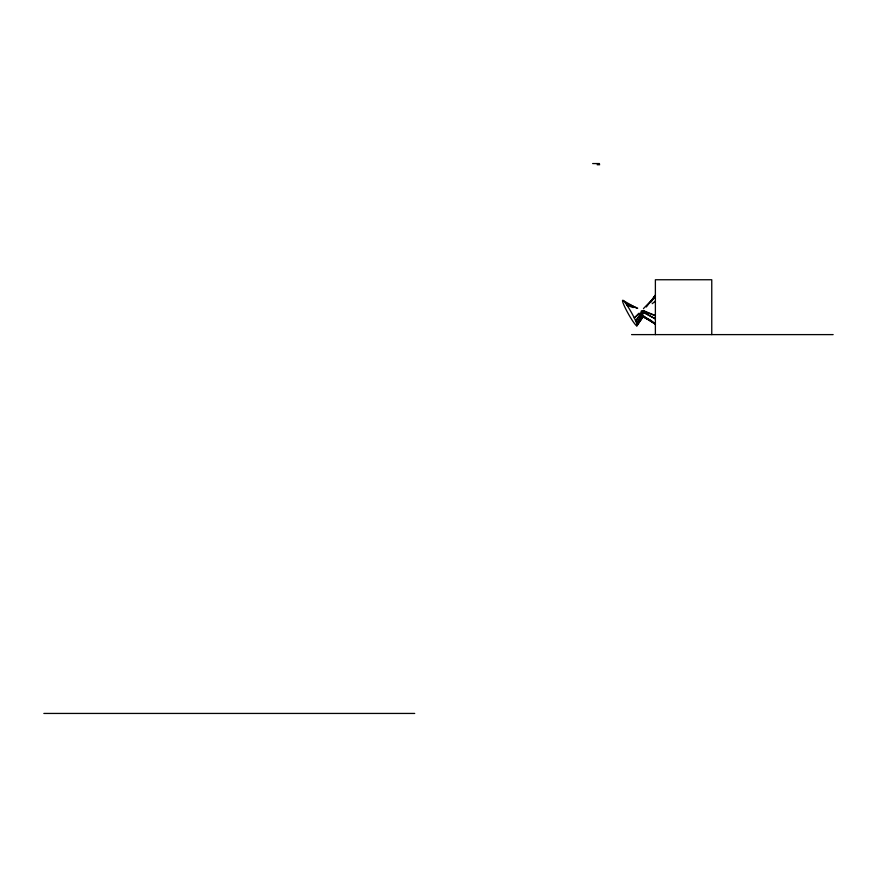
<?xml version="1.0" encoding="UTF-8"?>
<svg xmlns="http://www.w3.org/2000/svg" width="877" height="877" viewBox="0 0 877 877"><rect width="100%" height="100%" fill="white"/><g stroke="black" fill="none" stroke-linecap="round" stroke-linejoin="round"><path stroke-width="1.32" d="M637.064 325.718L643.663 315.676M643.345 313.089L636.581 323.185L643.104 313.495M651.622 300.756L655.382 295.143M651.052 301.699L655.382 295.264L646.327 306.983M643.63 316.246L636.581 325.729A14.58 1.666 60.7 0 1 624.062 305.393A14.58 1.666 60.7 0 1 628.897 308.189A14.58 1.666 60.7 0 1 636.581 325.729L643.104 316.038L655.382 324.03L642.622 316.433M642.216 312.3L635.628 320.818L642.863 311.861M650.383 302.565L655.382 296.36L643.455 308.561M638.873 313.253L634.279 317.934L643.773 310.381M652.225 303.661L655.382 301.14M592.655 163.56L599.495 163.56M597.149 164.733L599.693 164.733M631.572 334.608L833.15 334.608M43.85 713.439L414.711 713.439M627.055 305.317L633.216 307.564M641.832 310.71L655.382 315.643L643.751 310.721M637.678 308.167L625.411 302.982L632.602 306.797M642.194 316.487L652.992 321.76M640.999 311.247L655.382 318.877L642.709 311.642M642.863 315.917L650.833 320.39M623.108 300.482L636.943 308.364M642.03 315.413L655.382 324.15M711.762 334.608L711.762 279.752L655.382 279.752L655.382 334.608"/></g></svg>
